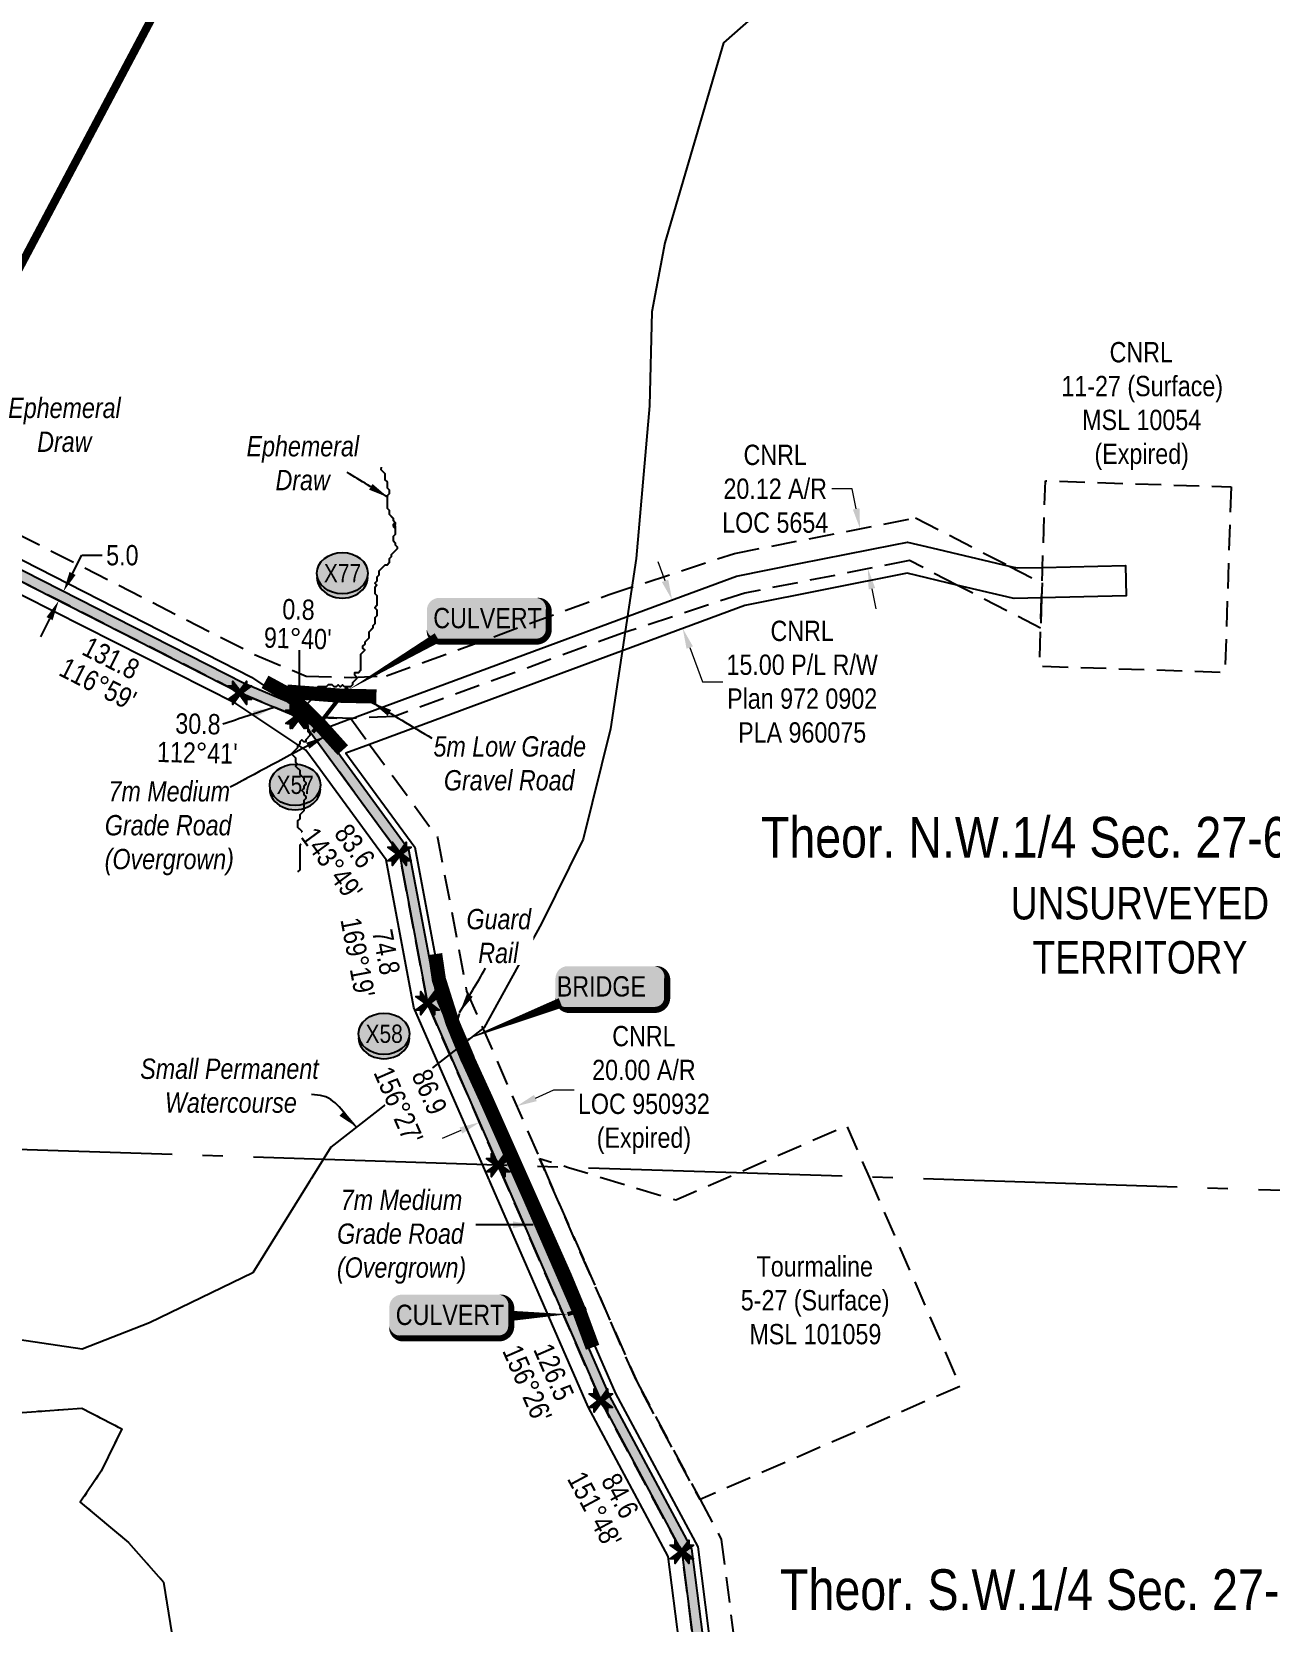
# Model space of a CAD drawing. Extents: x 350972 to 367082, y 6047220 to 6054831.
# Drawn here: x 352369 to 352978, y 6048793 to 6049576 of the extents above; entities that cross this region are included whole.
import ezdxf
from ezdxf.enums import TextEntityAlignment as Align

# ---------------------------------------------------------------- set-up
doc = ezdxf.new("R2010")
doc.units = 0
doc.header["$LTSCALE"] = 5
doc.header["$PDSIZE"] = 0.5
for name, pattern in [('DASHDOT2', [12.7, 6.35, -3.175, 0, -3.175]), ('foc-ACCESSROAD', [3.75, 2.5, -1.25]), ('foc-QUARTERLINE', [33, 25, -3, 2, -3]), ('foc-TOPO-ephemeral', [6.25, 3.125, -0.625, 0.625, -0.625, 0.625, -0.625]), ('foc-WHEELTRACKS', [2, 0.4, -1.6])]:
    doc.linetypes.add(name, pattern=pattern)
doc.layers.get('Defpoints').update_dxf_attribs({"color": 9})
for name, color, linetype, lineweight in [('AS-GENERAL', 48, 'Continuous', 18), ('C-AR-T', 13, 'Continuous', 9), ('C-RW-T', 13, 'Continuous', 9), ('C-WS-T', 13, 'Continuous', 9), ('F-WS-T', 190, 'Continuous', 9), ('T-TEXT', 48, 'Continuous', 18)]:
    doc.layers.add(name, color=color, linetype=linetype, lineweight=lineweight)
for name, color, linetype in [('AS-ROADS', 254, 'Continuous'), ('AS-WILDLIFE', 131, 'DASHDOT2'), ('C-AR', 13, 'foc-ACCESSROAD'), ('C-RW', 13, 'Continuous'), ('C-SYMBOL', 7, 'Continuous'), ('C-WS', 13, 'foc-ACCESSROAD'), ('F-WS', 190, 'foc-ACCESSROAD'), ('L-BD1', 253, 'Continuous'), ('L-MON', 1, 'Continuous'), ('L-QSEC', 8, 'foc-QUARTERLINE'), ('L-UNS-T', 3, 'Continuous'), ('P-CROSSINGS', 250, 'Continuous'), ('P-PROPOSED', 10, 'Continuous'), ('P-PROPOSED-H', 21, 'Continuous'), ('P-TXT', 4, 'Continuous'), ('T-DRAW', 143, 'foc-TOPO-ephemeral'), ('T-WATER', 160, 'Continuous'), ('T-WATER-P3', 160, 'foc-WHEELTRACKS'), ('T-WATER-T', 170, 'Continuous')]:
    doc.layers.add(name, color=color, linetype=linetype)
doc.styles.add('175L', font='ARIALN.TTF', dxfattribs={"height": 20})
doc.styles.add('80', font='ARIALN.TTF', dxfattribs={"height": 10})
doc.styles.add('80CG', font='ARIALN.TTF', dxfattribs={"height": 10})
doc.styles.add('80L', font='ARIALN.TTF', dxfattribs={"height": 10})
doc.styles.add('Crossing', font='ARIALN.TTF', dxfattribs={"height": 10})
doc.styles.add('foc-LtypeFont', font='ARIALN.TTF', dxfattribs={"height": 7.35})
doc.styles.get("Standard").update_dxf_attribs({"font": 'ARIALN.TTF'})
doc.linetypes.add('foc-TOPO-flowdirection-NOLINE', pattern='A,0,[">",foc-LtypeFont,S=0.3,R=0,X=0,Y=-0.945],-20,[">",foc-LtypeFont,S=0.3,R=0,X=0,Y=-0.945],0', length=20)
doc.dimstyles.new('Compass 5 000', dxfattribs={"dimscale": 5, "dimtxt": 9, "dimasz": 2, "dimexe": 0.2, "dimexo": 0.0625, "dimgap": 0.5, "dimtad": 0, "dimtih": 1, "dimtoh": 1, "dimzin": 0, "dimdsep": 46, "dimtxsty": '80CG', "dimcen": 0.1, "dimse1": 1, "dimse2": 1, "dimclrd": 256, "dimclrt": 256, "dimaunit": 1, "dimadec": 4, "dimazin": 0, "dimtfac": 0.06, "dimtofl": 0, "dimtmove": 0, "dimatfit": 1, "dimfxl": 0.2, "dimtolj": 1, "dimtzin": 0, "dimlwd": -1, "dimarcsym": 0})

# ---------------------------------------------------------------- blocks, each defined once
blk = doc.blocks.new('*D499')
at = {"layer": 'C-RW-T', "transparency": 16777216}
for p, q in [((352680.38, 6049305.7), (352676.9, 6049315.08)), ((352692.53, 6049272.88), (352698.77, 6049256.01)), ((352698.77, 6049256.01), (352708.77, 6049256.01))]:
    blk.add_line(p, q, dxfattribs=at)
for points in [[(352681.94, 6049306.28), (352678.81, 6049305.12), (352683.85, 6049296.32)], [(352694.09, 6049273.46), (352690.96, 6049272.3), (352689.06, 6049282.26)]]:
    blk.add_solid(points, dxfattribs=at)
at = {"layer": 'Defpoints', "color": 0, "transparency": 16777216}
for p in [(352685.06, 6049296.77), (352689.06, 6049282.26), (352690.27, 6049282.71)]:
    blk.add_point(p, dxfattribs=at)
at = {"layer": 'C-RW-T', "transparency": 16777216, "insert": (352747.86, 6049256.01), "char_height": 10, "attachment_point": 5, "style": '80CG'}
blk.add_mtext('\\A1;CNRL\\P15.00 P/L R/W\\PPlan 972 0902\\PPLA 960075', dxfattribs=at)
blk = doc.blocks.new('*D500')
at = {"layer": 'C-AR-T', "transparency": 16777216}
for p, q in [((352616.52, 6049051.1), (352625.69, 6049055.09)), ((352625.69, 6049055.09), (352635.69, 6049055.09)), ((352579.86, 6049035.11), (352570.7, 6049031.11))]:
    blk.add_line(p, q, dxfattribs=at)
for points in [[(352615.86, 6049052.62), (352617.19, 6049049.57), (352607.36, 6049047.1)], [(352579.2, 6049036.64), (352580.53, 6049033.58), (352589.03, 6049039.11)]]:
    blk.add_solid(points, dxfattribs=at)
at = {"layer": 'Defpoints', "color": 0, "transparency": 16777216}
for p in [(352600.75, 6049062.25), (352582.42, 6049054.25), (352607.36, 6049047.1)]:
    blk.add_point(p, dxfattribs=at)
at = {"layer": 'C-AR-T', "transparency": 16777216, "insert": (352669.96, 6049055.09), "char_height": 10, "attachment_point": 5, "style": '80CG'}
blk.add_mtext('\\A1;CNRL\\P20.00 A/R\\PLOC 950932\\P(Expired)', dxfattribs=at)
blk = doc.blocks.new('*U523')
h = blk.add_hatch(color=254)
edge = h.paths.add_edge_path()
edge.add_line((-21.5, -11.5), (21.5, -11.5))
edge.add_arc((21.5, -5.5), 6, 270, 360)
edge.add_line((27.5, -5.5), (27.5, 4))
edge.add_arc((21.5, 4), 6, 0, 90)
edge.add_line((21.5, 10), (-21.5, 10))
edge.add_arc((-21.5, 4), 6, 90, 180)
edge.add_line((-27.5, 4), (-27.5, -5.5))
edge.add_arc((-21.5, -5.5), 6, 180, 270)
at = {"color": 160, "flags": 128}
blk.add_lwpolyline([(-21.5, -11.5, 3, 3, 0), (21.5, -11.5, 3, 3, 0.414214), (27.5, -5.5, 3, 3, 0), (27.5, 4, 3, 0, 0.414214), (21.5, 10, 0, 0, 0), (-21.5, 10, 0, 0, 0.414214), (-27.5, 4, 0, 0, 0), (-27.5, -5.5, 0, 3, 0.414214)], format="xyseb", close=True, dxfattribs=at)
at = {"color": 160, "style": '80'}
blk.add_attdef('ENTER_TEXT_001', (-26.85, -4.92), '', height=10, dxfattribs=at)
blk = doc.blocks.new('*U524')
h = blk.add_hatch(color=254)
edge = h.paths.add_edge_path()
edge.add_line((-24, -11.5), (24, -11.5))
edge.add_arc((24, -5.5), 6, 270, 360)
edge.add_line((30, -5.5), (30, 4))
edge.add_arc((24, 4), 6, 0, 90)
edge.add_line((24, 10), (-24, 10))
edge.add_arc((-24, 4), 6, 90, 180)
edge.add_line((-30, 4), (-30, -5.5))
edge.add_arc((-24, -5.5), 6, 180, 270)
at = {"color": 160, "flags": 128}
blk.add_lwpolyline([(-24, -11.5, 3, 3, 0), (24, -11.5, 3, 3, 0.414214), (30, -5.5, 3, 3, 0), (30, 4, 3, 0, 0.414214), (24, 10, 0, 0, 0), (-24, 10, 0, 0, 0.414214), (-30, 4, 0, 0, 0), (-30, -5.5, 0, 3, 0.414214)], format="xyseb", close=True, dxfattribs=at)
at = {"color": 160, "style": '80'}
blk.add_attdef('ENTER_TEXT_001', (-26.85, -4.92), '', height=10, dxfattribs=at)
blk = doc.blocks.new('xing2')
h = blk.add_hatch(color=50)
h.dxf.hatch_style = 1
edge = h.paths.add_edge_path()
edge.add_ellipse((0, 0), major_axis=(-12.5, 0), ratio=0.816297, start_angle=0, end_angle=360)
h = blk.add_hatch(color=250)
h.dxf.hatch_style = 1
edge = h.paths.add_edge_path()
edge.add_ellipse((0, -2.05), major_axis=(-12.5, 0), ratio=0.816297, start_angle=0, end_angle=180)
edge.add_line((12.5, -2.05), (12.5, 0))
edge.add_ellipse((0, 0), major_axis=(-12.5, 0), ratio=0.816297, start_angle=0, end_angle=180, ccw=False)
edge.add_line((-12.5, 0), (-12.5, -2.05))
at = {"color": 250}
blk.add_ellipse((0, 0), major_axis=(-12.5, 0), ratio=0.816297, dxfattribs=at)
blk.add_ellipse((0, -2.05), major_axis=(-12.5, 0), ratio=0.816297, start_param=0, end_param=3.141593, dxfattribs=at)
at = {"color": 250, "style": 'Crossing'}
blk.add_attdef('CROSSING', text='', height=9, dxfattribs=at).set_placement((0.09, 0.02), align=Align.MIDDLE_CENTER)
at = {"color": 250, "style": 'Crossing', "flags": 1}
for tag, p in [('OWNER', (0.09, -12.49)), ('DESCRIPTION', (0.09, -25.77)), ('LOCATION', (0.09, -39.3)), ('DWG_REF', (0.09, -52.84))]:
    blk.add_attdef(tag, text='', height=9, dxfattribs=at).set_placement(p, align=Align.MIDDLE_CENTER)
blk = doc.blocks.new('TEMP')
h = blk.add_hatch(color=255)
h.dxf.hatch_style = 1
h.paths.add_polyline_path([(0, 0.25), (-0.67, 1.15), (-0.67, 0.67), (-1.15, 0.67), (-0.25, 0), (-1.15, -0.67), (-0.67, -0.67), (-0.67, -1.15), (0, -0.25), (0.67, -1.15), (0.67, -0.67), (1.15, -0.67), (0.25, 0), (1.15, 0.67), (0.67, 0.67), (0.67, 1.15)])
h.paths.add_polyline_path([(0.57, 0.85), (0.57, 0.57), (0.85, 0.57), (0.08, 0), (0.85, -0.57), (0.57, -0.57), (0.57, -0.85), (0, -0.08), (-0.57, -0.85), (-0.57, -0.57), (-0.85, -0.57), (-0.08, 0), (-0.85, 0.57), (-0.57, 0.57), (-0.57, 0.85), (0, 0.08)], flags=16)
h = blk.add_hatch(color=1)
h.dxf.hatch_style = 1
h.paths.add_polyline_path([(0, 0.08), (-0.57, 0.85), (-0.57, 0.57), (-0.85, 0.57), (-0.08, 0), (-0.85, -0.57), (-0.57, -0.57), (-0.57, -0.85), (0, -0.08), (0.57, -0.85), (0.57, -0.57), (0.85, -0.57), (0.08, 0), (0.85, 0.57), (0.57, 0.57), (0.57, 0.85)])
at = {"color": 1}
for p, q in [((-0.08, 0), (0.08, 0)), ((0, 0.08), (0, -0.08))]:
    blk.add_line(p, q, dxfattribs=at)
at = {"color": 255, "flags": 128}
blk.add_lwpolyline([(-0.25, 0), (-1.15, 0.67), (-0.67, 0.67), (-0.67, 1.15), (0, 0.25), (0.67, 1.15), (0.67, 0.67), (1.15, 0.67), (0.25, 0), (1.15, -0.67), (0.67, -0.67), (0.67, -1.15), (0, -0.25), (-0.67, -1.15), (-0.67, -0.67), (-1.15, -0.67)], close=True, dxfattribs=at)
at = {"color": 1, "flags": 128}
blk.add_lwpolyline([(-0.08, 0), (-0.85, 0.57), (-0.57, 0.57), (-0.57, 0.85), (0, 0.08), (0.57, 0.85), (0.57, 0.57), (0.85, 0.57), (0.08, 0), (0.85, -0.57), (0.57, -0.57), (0.57, -0.85), (0, -0.08), (-0.57, -0.85), (-0.57, -0.57), (-0.85, -0.57)], close=True, dxfattribs=at)
blk = doc.blocks.new('*D624')
at = {"layer": 'Defpoints', "color": 0, "transparency": 16777216}
for p in [(352384.17, 6049300.45), (352385.59, 6049294.12), (352387.86, 6049298.57)]:
    blk.add_point(p, dxfattribs=at)
at = {"layer": 'P-TXT', "transparency": 16777216}
for p, q in [((352388.71, 6049309.36), (352393.25, 6049318.27)), ((352393.25, 6049318.27), (352403.25, 6049318.27)), ((352377.37, 6049287.08), (352372.83, 6049278.17))]:
    blk.add_line(p, q, dxfattribs=at)
for points in [[(352387.22, 6049310.12), (352390.19, 6049308.6), (352384.17, 6049300.45)], [(352375.88, 6049287.84), (352378.85, 6049286.33), (352381.9, 6049295.99)]]:
    blk.add_solid(points, dxfattribs=at)
at = {"layer": 'P-TXT', "transparency": 16777216, "insert": (352413.2, 6049318.27), "char_height": 10, "attachment_point": 5, "style": '80CG'}
blk.add_mtext('\\A1;5.0', dxfattribs=at)
blk = doc.blocks.new('*D637')
at = {"layer": 'C-AR-T', "transparency": 16777216}
for p, q in [((352772.51, 6049350.99), (352762.51, 6049350.99)), ((352774.44, 6049341.18), (352772.51, 6049350.99)), ((352782.19, 6049301.82), (352784.12, 6049292.01))]:
    blk.add_line(p, q, dxfattribs=at)
for points in [[(352776.08, 6049341.5), (352772.81, 6049340.86), (352776.38, 6049331.37)], [(352783.83, 6049302.14), (352780.56, 6049301.5), (352780.26, 6049311.63)]]:
    blk.add_solid(points, dxfattribs=at)
at = {"layer": 'Defpoints', "color": 0, "transparency": 16777216}
for p in [(352776.38, 6049331.37), (352758.08, 6049327.77), (352761.97, 6049308.03)]:
    blk.add_point(p, dxfattribs=at)
at = {"layer": 'C-AR-T', "transparency": 16777216, "insert": (352734.59, 6049350.99), "char_height": 10, "attachment_point": 5, "style": '80CG'}
blk.add_mtext('\\A1;CNRL\\P20.12 A/R\\PLOC 5654', dxfattribs=at)

msp = doc.modelspace()

# ---------------------------------------------------------------- hatches: boundary and pattern name
at = {"layer": 'AS-GENERAL'}
h = msp.add_hatch(color=256, dxfattribs=at)
h.dxf.hatch_style = 1
h.paths.add_polyline_path([(352584.684, 6049072.286), (352577.549, 6049088.992), (352573.962, 6049087.586), (352580.835, 6049070.678)])
at = {"layer": 'P-PROPOSED-H'}
h = msp.add_hatch(color=256, dxfattribs=at)
h.dxf.hatch_style = 1
h.paths.add_polyline_path([(352158.133, 6049413.645), (352109.545, 6049455.741), (352043.461, 6049489.771), (352003.081, 6049539.502), (351977.982, 6049602.687), (351982.499, 6049689.583), (351970.279, 6049721.751), (351903.74, 6049820.401), (351886.383, 6049887.48), (351883.539, 6049908.631), (351884.21, 6049950.256), (351902.327, 6050038.192), (351890.465, 6050154.35), (351874.849, 6050194.763), (351848.327, 6050238.198), (351797.315, 6050298.475), (351761.602, 6050349.911), (351754.457, 6050378.128), (351755.164, 6050412.27), (351762.468, 6050545.45), (351754.258, 6050584.583), (351746.499, 6050631.156), (351765.284, 6050675.803), (351828.133, 6050766.886), (351828.345, 6050767.671), (351839.619, 6050806.604), (351842.676, 6050820.898), (351841.732, 6050886.966), (351849.986, 6050917.113), (351898.348, 6051010.226), (351926.7, 6051052.298), (351964.599, 6051067.671), (352073.357, 6051087.477), (352107.818, 6051086.368), (352169.195, 6051062.569), (352196.603, 6051029.71), (352203.84, 6050998.601), (352213.095, 6050934.219), (352223.859, 6050921.487), (352247.798, 6050913.746), (352268.713, 6050910.809), (352309.827, 6050905.035), (352342.348, 6050881.481), (352392.404, 6050835.609), (352395.4, 6050834.488), (352423, 6050824.161), (352473.331, 6050822.341), (352488.562, 6050824.454), (352511.164, 6050831.732), (352548.859, 6050853.722), (352633.911, 6050895.651), (352689.444, 6050922.39), (352744.567, 6050955.666), (352794.557, 6050995.066), (352924.202, 6051124.647), (352932.539, 6051193.209), (352937.353, 6051256.225), (352940.285, 6051294.594), (352954.593, 6051390.751), (352930.504, 6051421.8), (352924.008, 6051422.017), (352949.334, 6051389.374), (352935.314, 6051295.153), (352932.369, 6051256.606), (352927.562, 6051193.701), (352919.447, 6051126.963), (352791.232, 6050998.81), (352741.716, 6050959.785), (352687.063, 6050926.792), (352631.721, 6050900.145), (352546.492, 6050858.128), (352509.114, 6050836.325), (352487.444, 6050829.346), (352473.076, 6050827.353), (352423.992, 6050829.127), (352397.151, 6050839.17), (352395.065, 6050839.951), (352345.513, 6050885.361), (352311.753, 6050909.813), (352269.408, 6050915.76), (352248.923, 6050918.636), (352226.755, 6050925.805), (352217.839, 6050936.351), (352208.758, 6050999.525), (352201.203, 6051032), (352172.207, 6051066.763), (352108.831, 6051091.338), (352072.985, 6051092.491), (351963.197, 6051072.497), (351923.407, 6051056.357), (351894.043, 6051012.783), (351845.304, 6050918.946), (351836.723, 6050887.603), (351837.669, 6050821.391), (351834.768, 6050807.824), (351823.53, 6050769.018), (351760.876, 6050678.218), (351741.33, 6050631.761), (351749.343, 6050583.658), (351757.441, 6050545.067), (351750.168, 6050412.459), (351749.445, 6050377.556), (351756.978, 6050347.805), (351793.345, 6050295.427), (351844.262, 6050235.263), (351870.348, 6050192.541), (351885.56, 6050153.174), (351897.275, 6050038.448), (351879.221, 6049950.815), (351878.534, 6049908.337), (351881.472, 6049886.502), (351899.115, 6049818.317), (351965.811, 6049719.435), (351977.452, 6049688.792), (351972.932, 6049601.856), (351998.717, 6049536.945), (352040.241, 6049485.806), (352106.724, 6049451.57), (352150.233, 6049413.875), (352049.473, 6049336.359), (352044.515, 6049341.973), (351995.422, 6049298.539), (352015.298, 6049276.073), (352027.41, 6049286.788), (352064.376, 6049319.492), (352055.572, 6049328.437), (352157.946, 6049407.193), (352192.423, 6049377.323), (352250.393, 6049344.608), (352317.77, 6049322.287), (352353.528, 6049310.441), (352471.005, 6049250.63), (352499.397, 6049238.766), (352500.221, 6049238.742), (352549.584, 6049171.274), (352563.461, 6049097.749), (352598.202, 6049018.066), (352648.747, 6048902.153), (352688.702, 6048827.645), (352703.126, 6048714.762), (352759.331, 6048611.563), (352807.368, 6048546.875), (352857.875, 6048448.706), (353024.627, 6048290.732), (353166.055, 6048156.756), (353212.68, 6048085.958), (353315.543, 6047991.619), (353341.558, 6047978.29), (353457.077, 6047954.292), (353577.175, 6047888.034), (353571.83, 6047866.133), (353577.664, 6047812.963), (353594.352, 6047797.106), (353610.696, 6047798.478), (353629.243, 6047810.34), (353648.841, 6047844.302), (353661.157, 6047855.512), (353682.935, 6047857.853), (353773, 6047817.376), (353893.164, 6047761.037), (353930.228, 6047732.207), (353990.997, 6047689.395), (354004.507, 6047679.877), (354006.433, 6047678.972), (353966.871, 6047603.989), (353892.167, 6047525.754), (353866.475, 6047509.641), (353845.805, 6047514.377), (353818.928, 6047557.233), (353784.995, 6047535.952), (353787.71, 6047531.753), (353817.349, 6047550.342), (353842.67, 6047509.967), (353867.377, 6047504.305), (353895.352, 6047521.85), (353970.967, 6047601.04), (354013.298, 6047681.27), (354007.029, 6047684.216), (353993.876, 6047693.482), (353933.204, 6047736.226), (353895.792, 6047765.326), (353775.086, 6047821.919), (353683.749, 6047862.968), (353659, 6047860.308), (353644.9, 6047847.475), (353625.522, 6047813.894), (353609.045, 6047803.356), (353595.731, 6047802.239), (353582.522, 6047814.521), (353576.896, 6047865.803), (353581.874, 6047886.2), (353584.591, 6047891.116), (353579.093, 6047892.685), (353458.832, 6047959.033), (353343.236, 6047983.047), (353318.424, 6047995.761), (353216.515, 6048089.224), (353169.913, 6048159.988), (353028.066, 6048294.361), (352861.931, 6048451.75), (352811.626, 6048549.527), (352763.553, 6048614.262), (352707.966, 6048716.327), (352693.544, 6048829.194), (352653.249, 6048904.337), (352602.785, 6049020.064), (352568.269, 6049099.23), (352554.291, 6049173.292), (352502.811, 6049243.669), (352500.469, 6049243.737), (352473.097, 6049255.175), (352355.459, 6049315.068), (352319.342, 6049327.033), (352252.427, 6049349.201), (352195.317, 6049381.431), (352158.133, 6049413.645), (352048.047, 6049328.955), (352057.114, 6049319.743), (352024.097, 6049290.532), (352015.73, 6049283.13), (352002.479, 6049298.108), (352044.08, 6049334.913), (352048.818, 6049329.549)])

# ---------------------------------------------------------------- linework, layer by layer
at = {"layer": 'AS-GENERAL', "flags": 128}
for points, const_width in [([(352506.909, 6049231.138), (352524.098, 6049253.126)], 2), ([(352578.327, 6049090.029), (352579.182, 6049092.731)], 1), ([(352632.39, 6048944.678), (352641.597, 6048947.503)], 2)]:
    msp.add_lwpolyline(points, dxfattribs=dict(at, const_width=const_width))
at = {"layer": 'AS-GENERAL', "const_width": 3, "flags": 128}
msp.add_lwpolyline([(352584.684, 6049072.286), (352577.549, 6049088.992), (352573.962, 6049087.586), (352580.835, 6049070.678)], close=True, dxfattribs=at)
at = {"layer": 'AS-ROADS', "const_width": 7, "flags": 128}
for points in [[(352521.705, 6049222.389), (352510.258, 6049235.122), (352495.865, 6049249.215), (352483.426, 6049255.965)], [(352494.356, 6049251.186), (352520.808, 6049249.153), (352538.271, 6049248.771)], [(352644.71, 6048928.39), (352637.933, 6048946.744), (352631.095, 6048963.198), (352592.114, 6049050.855), (352582.523, 6049071.868), (352578.872, 6049080.614), (352575.773, 6049088.15), (352569, 6049109.543), (352567.186, 6049121.965)]]:
    msp.add_lwpolyline(points, dxfattribs=at)
at = {"layer": 'AS-WILDLIFE', "const_width": 4, "flags": 128}
msp.add_lwpolyline([(352106.249, 6048933.974), (352125.305, 6049012.087), (352461.305, 6049646.087), (353193.68, 6049681.587), (353253.421, 6049658.804)], dxfattribs=at)
at = {"layer": 'C-AR'}
for points in [[(352361.297, 6049329.055), (352479.457, 6049268.897), (352503.71, 6049258.763), (352526.096, 6049258.114), (352543.187, 6049258.918), (352652.8, 6049298.956), (352714.494, 6049319.186), (352803.681, 6049336.741), (352849.817, 6049312.986), (352865.97, 6049304.669), (352865.733, 6049297.323), (352865.25, 6049282.417), (352824.03, 6049303.64), (352800.697, 6049315.654), (352719.589, 6049299.69), (352659.386, 6049279.948), (352547.203, 6049238.973), (352526.278, 6049237.986), (352525.666, 6049237.97), (352506.295, 6049238.566), (352500.221, 6049238.742), (352499.397, 6049238.766), (352471.005, 6049250.63), (352353.528, 6049310.441)], [(352703.126, 6048714.762), (352688.702, 6048827.645), (352648.747, 6048902.153), (352598.202, 6049018.066), (352563.461, 6049097.749), (352549.584, 6049171.274), (352500.221, 6049238.742), (352506.295, 6049238.566), (352525.666, 6049237.953), (352534.912, 6049225.189), (352568.393, 6049179.429), (352582.691, 6049103.672), (352618.619, 6049021.271), (352620.327, 6049017.349), (352640.774, 6048970.464), (352666.751, 6048910.888), (352697.574, 6048853.409), (352708.068, 6048833.841), (352722.484, 6048721.024)]]:
    msp.add_lwpolyline(points, dxfattribs=at)
at = {"layer": 'C-RW'}
for points in [[(352696.352, 6048712.569), (352681.924, 6048825.477), (352642.446, 6048899.096), (352590.458, 6049018.318), (352556.731, 6049095.674), (352543.002, 6049168.42), (352508.595, 6049215.445), (352503.489, 6049222.424), (352469.142, 6049245.265), (352364.584, 6049298.169), (352347.451, 6049306.839), (352320.922, 6049315.63), (352317.59, 6049316.735), (352247.387, 6049339.998), (352189.28, 6049374.095), (352153.946, 6049404.131), (352146.166, 6049410.746), (352103.93, 6049446.657), (352036.729, 6049479.692), (352024.183, 6049495.768), (352015.02, 6049507.51), (351994.326, 6049534.029), (351973.42, 6049586.359)], [(352357.054, 6049319.455), (352476.733, 6049258.225), (352496.525, 6049245.064), (352506.295, 6049238.566), (352514.005, 6049233.438), (352525.666, 6049237.953), (352526.278, 6049237.986), (352530.078, 6049239.389), (352678.678, 6049294.406), (352715.548, 6049308.057), (352746.464, 6049314.185), (352792.989, 6049323.407), (352799.748, 6049324.747), (352811.712, 6049321.936), (352849.817, 6049312.986), (352852.828, 6049312.279), (352853.789, 6049312.053), (352866.218, 6049312.333), (352907.053, 6049313.243), (352907.388, 6049298.252), (352865.733, 6049297.323), (352852.219, 6049297.018), (352851.417, 6049297.207), (352824.03, 6049303.64), (352799.479, 6049309.407), (352719.635, 6049293.58), (352626.117, 6049258.956), (352534.912, 6049225.189), (352523.215, 6049220.858), (352557.108, 6049174.536), (352571.153, 6049100.118), (352607.052, 6049017.779), (352655.948, 6048905.648), (352696.447, 6048830.126), (352710.854, 6048717.294)]]:
    msp.add_lwpolyline(points, dxfattribs=at)
at = {"layer": 'C-WS', "flags": 128}
msp.add_lwpolyline([(352958.977, 6049351.966), (352956.019, 6049260.587), (352864.639, 6049263.546), (352865.25, 6049282.416), (352865.733, 6049297.323), (352865.97, 6049304.669), (352866.149, 6049310.229), (352866.218, 6049312.333), (352867.597, 6049354.924), (352958.977, 6049351.966)], close=True, dxfattribs=at)
at = {"layer": 'F-WS', "flags": 128}
msp.add_lwpolyline([(352780.793, 6049012.147), (352825.649, 6048909.219), (352697.574, 6048853.409), (352666.751, 6048910.888), (352640.774, 6048970.464), (352620.327, 6049017.349), (352618.619, 6049021.271), (352632.851, 6049016.942), (352685.632, 6049000.92), (352716.215, 6049014.239), (352769.72, 6049037.563), (352780.793, 6049012.147)], close=True, dxfattribs=at)
at = {"layer": 'L-QSEC', "flags": 128}
msp.add_lwpolyline([(353097.39, 6049001.903), (352328.322, 6049026.829)], dxfattribs=at)
at = {"layer": 'P-PROPOSED', "flags": 128}
for points in [[(352353.528, 6049310.441), (352471.005, 6049250.63), (352499.397, 6049238.766), (352500.221, 6049238.742), (352549.584, 6049171.274), (352563.461, 6049097.749), (352598.202, 6049018.066), (352648.747, 6048902.153), (352688.702, 6048827.645), (352703.126, 6048714.762)], [(352707.966, 6048716.327), (352693.544, 6048829.194), (352653.249, 6048904.337), (352602.785, 6049020.064), (352568.269, 6049099.23), (352554.291, 6049173.292), (352502.811, 6049243.669), (352500.469, 6049243.737), (352473.097, 6049255.175), (352355.459, 6049315.068)]]:
    msp.add_lwpolyline(points, dxfattribs=at)
at = {"layer": 'T-DRAW', "flags": 128}
msp.add_lwpolyline([(352540.681, 6049361.728), (352540.5, 6049360.5), (352542.5, 6049358.5), (352542.5, 6049355.5), (352543.5, 6049354.5), (352543.5, 6049351.5), (352544.5, 6049350.5), (352544.5, 6049348.5), (352543.5, 6049347.5), (352543.5, 6049341.5), (352544.5, 6049340.5), (352544.5, 6049338.5), (352546.5, 6049336.5), (352546.5, 6049335.5), (352547.5, 6049334.5), (352547.5, 6049333.5), (352546.5, 6049333.5), (352546.5, 6049332.5), (352547.5, 6049331.5), (352547.5, 6049328.5), (352546.5, 6049327.5), (352546.5, 6049325.5), (352547.5, 6049324.5), (352547.5, 6049323.5), (352548.5, 6049322.5), (352548.5, 6049321.5), (352545.5, 6049318.5), (352545.5, 6049317.5), (352544.5, 6049316.5), (352544.5, 6049314.5), (352543.5, 6049313.5), (352542.5, 6049313.5), (352539.5, 6049310.5), (352539.5, 6049308.5), (352538.5, 6049307.5), (352538.5, 6049305.5), (352537.5, 6049304.5), (352538.5, 6049303.5), (352537.5, 6049302.5), (352537.5, 6049299.5), (352538.5, 6049298.5), (352538.5, 6049293.5), (352537.5, 6049292.5), (352538.5, 6049291.5), (352538.5, 6049288.5), (352537.5, 6049287.5), (352537.5, 6049284.5), (352536.5, 6049283.5), (352536.5, 6049282.5), (352534.5, 6049280.5), (352534.5, 6049277.5), (352532.5, 6049275.5), (352532.5, 6049274.5), (352531.5, 6049273.5), (352531.5, 6049272.5), (352532.5, 6049271.5), (352530.5, 6049269.5), (352530.5, 6049261.5), (352529.5, 6049260.5), (352527.5, 6049260.5), (352527.5, 6049259.5), (352528.5, 6049258.5), (352528.5, 6049257.5), (352526.5, 6049255.5), (352526.5, 6049254.5), (352525.5, 6049253.5), (352522.5, 6049253.5), (352521.5, 6049254.5), (352520.5, 6049253.5), (352519.5, 6049254.5), (352518.5, 6049253.5), (352517.5, 6049253.5), (352516.5, 6049254.5), (352514.5, 6049254.5), (352513.5, 6049253.5), (352509.5, 6049253.5), (352506.5, 6049250.5), (352506.5, 6049249.5), (352507.5, 6049248.5), (352503.5, 6049244.5), (352503.5, 6049242.727), (352503.5, 6049241.5), (352501.5, 6049239.5), (352501.5, 6049238.5), (352503.5, 6049236.5), (352503.5, 6049235.5), (352504.5, 6049234.5), (352504.5, 6049232.893), (352504.5, 6049231.5), (352505.5, 6049230.5), (352505.5, 6049229.5), (352503.5, 6049227.5), (352503.5, 6049226.5), (352502.5, 6049226.5), (352501.5, 6049227.5), (352500.5, 6049226.5), (352500.5, 6049225.5), (352499.5, 6049224.5), (352499.5, 6049223.5), (352496.5, 6049220.5), (352498.5, 6049218.5), (352498.5, 6049216.5), (352499.5, 6049215.5), (352498.5, 6049214.5), (352500.5, 6049212.5), (352500.5, 6049210.5), (352502.5, 6049208.5), (352502.5, 6049207.5), (352503.5, 6049206.5), (352503.5, 6049205.5), (352502.5, 6049204.5), (352502.5, 6049203.5), (352501.5, 6049202.5), (352502.5, 6049201.5), (352502.5, 6049200.5), (352503.5, 6049199.5), (352503.5, 6049198.5), (352502.5, 6049197.5), (352502.5, 6049192.5), (352500.5, 6049190.5), (352500.5, 6049188.5), (352499.5, 6049187.5), (352499.5, 6049184.5), (352501.5, 6049182.5), (352501.5, 6049181.5), (352502.5, 6049180.5), (352502.5, 6049178.5), (352501.5, 6049177.5), (352501.5, 6049176.5), (352500.5, 6049175.5), (352500.5, 6049163.5), (352499.5, 6049162.5)], dxfattribs=at)
at = {"layer": 'T-DRAW', "linetype": 'foc-TOPO-flowdirection-NOLINE', "flags": 128}
msp.add_lwpolyline([(352540.681, 6049361.728), (352540.5, 6049360.5), (352542.5, 6049358.5), (352542.5, 6049355.5), (352543.5, 6049354.5), (352543.5, 6049351.5), (352544.5, 6049350.5), (352544.5, 6049348.5), (352543.5, 6049347.5), (352543.5, 6049341.5), (352544.5, 6049340.5), (352544.5, 6049338.5), (352546.5, 6049336.5), (352546.5, 6049335.5), (352547.5, 6049334.5), (352547.5, 6049333.5), (352546.5, 6049333.5), (352547.262, 6049334.214), (352547.5, 6049331.5), (352547.5, 6049328.5), (352546.5, 6049327.5), (352546.5, 6049325.5), (352547.5, 6049324.5), (352547.5, 6049323.5), (352548.5, 6049322.5), (352548.5, 6049321.5), (352545.5, 6049318.5), (352545.5, 6049317.5), (352544.5, 6049316.5), (352544.5, 6049314.5), (352543.5, 6049313.5), (352542.5, 6049313.5), (352539.5, 6049310.5), (352539.5, 6049308.5), (352538.5, 6049307.5), (352538.5, 6049305.5), (352537.5, 6049304.5), (352538.5, 6049303.5), (352537.5, 6049302.5), (352537.5, 6049299.5), (352538.5, 6049298.5), (352538.5, 6049293.5), (352537.5, 6049292.5), (352538.5, 6049291.5), (352538.5, 6049288.5), (352537.5, 6049287.5), (352537.5, 6049284.5), (352536.5, 6049283.5), (352536.5, 6049282.5), (352534.5, 6049280.5), (352534.5, 6049277.5), (352532.5, 6049275.5), (352532.5, 6049274.5), (352531.5, 6049273.5), (352531.5, 6049272.5), (352532.5, 6049271.5), (352530.5, 6049269.5), (352530.5, 6049261.5), (352529.5, 6049260.5), (352527.5, 6049260.5), (352527.5, 6049259.5), (352528.5, 6049258.5), (352528.5, 6049257.5), (352526.5, 6049255.5), (352526.5, 6049254.5), (352525.5, 6049253.5), (352522.5, 6049253.5), (352521.5, 6049254.5), (352520.5, 6049253.5), (352519.5, 6049254.5), (352518.5, 6049253.5), (352517.5, 6049253.5), (352516.5, 6049254.5), (352514.5, 6049254.5), (352513.5, 6049253.5), (352509.5, 6049253.5), (352506.5, 6049250.5), (352506.5, 6049249.5), (352507.5, 6049248.5), (352503.5, 6049244.5), (352503.5, 6049242.727), (352503.5, 6049241.5), (352501.5, 6049239.5), (352501.5, 6049238.5), (352503.5, 6049236.5), (352503.5, 6049235.5), (352504.5, 6049234.5), (352504.5, 6049232.893), (352504.5, 6049231.5), (352505.5, 6049230.5), (352505.5, 6049229.5), (352503.5, 6049227.5), (352503.5, 6049226.5), (352502.5, 6049226.5), (352501.5, 6049227.5), (352500.5, 6049226.5), (352500.5, 6049225.5), (352499.5, 6049224.5), (352499.5, 6049223.5), (352496.5, 6049220.5), (352498.5, 6049218.5), (352498.5, 6049216.5), (352499.5, 6049215.5), (352498.5, 6049214.5), (352500.5, 6049212.5), (352500.5, 6049210.5), (352502.5, 6049208.5), (352502.5, 6049207.5), (352503.5, 6049206.5), (352503.5, 6049205.5), (352502.5, 6049204.5), (352502.5, 6049203.5), (352501.5, 6049202.5), (352502.5, 6049201.5), (352502.5, 6049200.5), (352503.5, 6049199.5), (352503.5, 6049198.5), (352502.5, 6049197.5), (352502.5, 6049192.5), (352500.5, 6049190.5), (352500.5, 6049188.5), (352499.5, 6049187.5), (352499.5, 6049184.5), (352501.5, 6049182.5), (352501.5, 6049181.5), (352502.5, 6049180.5), (352502.5, 6049178.5), (352501.5, 6049177.5), (352501.5, 6049176.5), (352500.5, 6049175.5), (352500.5, 6049163.5), (352499.5, 6049162.5)], dxfattribs=at)
at = {"layer": 'T-TEXT', "color": 160, "flags": 128}
for points in [[(352523.721, 6049251.583, 0, 4.999, 0), (352568.247, 6049277.736, 0, 0, 0)], [(352632.39, 6048944.678, 0, 4.999, 0), (352604.6, 6048943.882, 0, 0, 0)]]:
    msp.add_lwpolyline(points, format="xyseb", dxfattribs=at)
at = {"layer": 'T-WATER', "flags": 128}
msp.add_lwpolyline([(352830.197, 6049915.449), (352812.212, 6049849.505), (352790.595, 6049794.235), (352773.558, 6049742.493), (352763.572, 6049677.492), (352748.575, 6049627.771), (352733.667, 6049592.28), (352709.168, 6049570.571), (352680.204, 6049472.137), (352673.926, 6049438.117), (352672.679, 6049391.876), (352666.183, 6049316.685), (352653.559, 6049232.893), (352640.062, 6049178.593), (352619.534, 6049137.031), (352591.318, 6049085.869), (352515.851, 6049026.847), (352477.425, 6048965.066), (352426.487, 6048940.465), (352393.418, 6048927.444), (352361.487, 6048932.235), (352340.103, 6048935.443), (352337.048, 6048935.902)], dxfattribs=at)
at = {"layer": 'T-WATER', "linetype": 'foc-TOPO-flowdirection-NOLINE', "flags": 128}
msp.add_lwpolyline([(352830.197, 6049915.449), (352812.212, 6049849.505), (352790.595, 6049794.235), (352773.558, 6049742.493), (352763.572, 6049677.492), (352748.575, 6049627.771), (352733.667, 6049592.28), (352709.168, 6049570.571), (352680.204, 6049472.137), (352673.926, 6049438.117), (352672.679, 6049391.876), (352666.183, 6049316.685), (352653.559, 6049232.893), (352640.062, 6049178.593), (352619.534, 6049137.031), (352591.318, 6049085.869), (352515.851, 6049026.847), (352477.425, 6048965.066), (352426.487, 6048940.465), (352393.418, 6048927.444), (352361.487, 6048932.235), (352340.103, 6048935.443), (352337.048, 6048935.902)], dxfattribs=at)
at = {"layer": 'T-WATER-P3', "flags": 128}
msp.add_lwpolyline([(352337.048, 6048935.902), (352326.828, 6048924.282), (352324.67, 6048896.841), (352348.02, 6048895.183), (352393.26, 6048898.472), (352413.02, 6048888.184), (352402.742, 6048867.412), (352392.513, 6048852.222), (352416.274, 6048832.262), (352433.465, 6048812.841), (352438.377, 6048782.322), (352455.627, 6048779.672), (352474.338, 6048763.302), (352482.78, 6048724.111), (352494.312, 6048694.051), (352510.963, 6048671.081), (352515.247, 6048616.67), (352527.318, 6048594.239)], dxfattribs=at)
at = {"layer": 'T-WATER-P3', "linetype": 'foc-TOPO-flowdirection-NOLINE', "flags": 128}
msp.add_lwpolyline([(352337.048, 6048935.902), (352326.828, 6048924.282), (352324.67, 6048896.841), (352348.02, 6048895.183), (352393.26, 6048898.472), (352413.02, 6048888.184), (352402.742, 6048867.412), (352392.513, 6048852.222), (352416.274, 6048832.262), (352433.465, 6048812.841), (352438.377, 6048782.322), (352455.627, 6048779.672), (352474.338, 6048763.302), (352482.78, 6048724.111), (352494.312, 6048694.051), (352510.963, 6048671.081), (352515.247, 6048616.67), (352527.318, 6048594.239)], dxfattribs=at)

# ---------------------------------------------------------------- block references
at = {"xscale": 0.99986273, "yscale": 0.99986273, "zscale": 0.99986273}
for name, p, values in [('*U524', (352593.122, 6049287.293), {'ENTER_TEXT_001': 'CULVERT'}), ('*U523', (352653.917, 6049105.995), {'ENTER_TEXT_001': 'BRIDGE'})]:
    msp.add_blockref(name, p, dxfattribs=at).add_auto_attribs(values)
at = {"layer": 'L-MON', "xscale": 4.999313650000029, "yscale": 4.999313650000029, "zscale": 4.999313650000029}
for p in [(352471.005, 6049250.63), (352499.397, 6049238.766), (352500.221, 6049238.742), (352549.584, 6049171.274), (352563.461, 6049097.749), (352648.747, 6048902.153), (352688.702, 6048827.645)]:
    msp.add_blockref('TEMP', p, dxfattribs=at)
at = {"layer": 'P-CROSSINGS', "xscale": 0.99986273, "yscale": 0.99986273, "zscale": 0.99986273}
for p, values in [((352521.495, 6049309.464), {'CROSSING': 'X77'}), ((352498.228, 6049205.278), {'CROSSING': 'X57'})]:
    msp.add_blockref('xing2', p, dxfattribs=at).add_auto_attribs(values)

# ---------------------------------------------------------------- texts
at = {"layer": 'C-SYMBOL', "color": 3, "style": '175L'}
for s, p in [('Theor. N.W.1/4 Sec. 27-64-9-W.6M.', (352910.894, 6049163.487)), ('Theor. S.W.1/4 Sec. 27-64-9-W.6M.', (352919.716, 6048793.102))]:
    msp.add_text(s, height=20, dxfattribs=at).set_placement(p, align=Align.BOTTOM_CENTER)
at = {"layer": 'C-WS-T', "insert": (352874.815, 6049423.27), "char_height": 10, "attachment_point": 1, "style": '80L'}
msp.add_mtext_dynamic_manual_height_columns('\\pi24.39857;CNRL\\P\\pi0.66392;11-27 (Surface)\\P\\pi10.90948;MSL 10054\\P\\pi16.95655;(Expired)', width=78.99495, gutter_width=50, heights=[0], dxfattribs=at)
at = {"layer": 'F-WS-T', "insert": (352714.185, 6048973.233), "char_height": 10, "attachment_point": 1, "style": '80L'}
msp.add_mtext_dynamic_manual_height_columns('\\pi11.24031;Tourmaline\\P\\pi3.46405;5-27 (Surface)\\P\\pi7.70007;MSL 101059', width=78.99495, gutter_width=50, heights=[0], dxfattribs=at)
at = {"layer": 'L-BD1'}
for s, rotation, p in [('0.8', 358.342494, (352499.941, 6049291.612)), ('131.8', 333.017869, (352407.643, 6049267.686)), ("91%%d40'", 358.342494, (352499.529, 6049277.37)), ("116%%d59'", 333.017869, (352401.179, 6049254.989)), ('30.8', 358.663753, (352450.424, 6049235.316)), ("112%%d41'", 358.663753, (352450.092, 6049221.071)), ('83.6', 306.191224, (352527.656, 6049175.181)), ("169%%d19'", 280.688121, (352529.106, 6049120.322)), ('74.8', 280.688121, (352543.107, 6049122.965)), ("156%%d26'", 293.560135, (352612.576, 6048910.549)), ('126.5', 293.560135, (352625.637, 6048916.244)), ("151%%d48'", 298.202456, (352645.688, 6048848.595)), ('84.6', 298.202456, (352658.245, 6048855.328))]:
    msp.add_text(s, height=9.9986, rotation=rotation, dxfattribs=at).set_placement(p, align=Align.MIDDLE_CENTER)
at = {"layer": 'L-UNS-T', "color": 3, "insert": (352914.138, 6049133.585), "char_height": 15.99483, "attachment_point": 5, "style": '80L'}
msp.add_mtext_dynamic_manual_height_columns('UNSURVEYED TERRITORY', width=126.37292, gutter_width=47.485, heights=[0], dxfattribs=at)
at = {"layer": 'T-WATER-T', "char_height": 10.00052, "attachment_point": 1, "style": '80L'}
for s, width, insert in [('\\pi0.32482;{\\fArial Narrow|b0|i1|c0|p34;Ephemeral \\P\\pi14.59227;Draw}', 55.97995, (352356.687, 6049395.843)), ('\\pi0.32482;{\\fArial Narrow|b0|i1|c0|p34;Ephemeral \\P\\pi14.59227;Draw}', 55.97995, (352474.015, 6049376.979)), ('\\pi17.40447;{\\fArial Narrow|b0|i1|c0|p34;Small Permanent\\P\\pi29.54357;Watercourse}', 122.3101, (352404.611, 6049070.522))]:
    msp.add_mtext_dynamic_manual_height_columns(s, width=width, gutter_width=50, heights=[0], dxfattribs=dict(at, insert=insert))

# ---------------------------------------------------------------- dimensions: what is measured, and where the dimension line sits
at = {"layer": 'C-AR-T'}
dim = msp.add_aligned_dim(p1=(352761.965, 6049308.031), p2=(352758.081, 6049327.766), distance=-18.646, text='CNRL\\P20.12 A/R\\PLOC 5654', dimstyle='Compass 5 000', dxfattribs=at)
dim.commit()
dim.dimension.update_dxf_attribs({"geometry": '*D637', "text_midpoint": (352734.594, 6049350.99)})
at = {"layer": 'C-RW-T'}
dim = msp.add_linear_dim(base=(352689.055, 6049282.258), p1=(352685.06, 6049296.769), p2=(352690.267, 6049282.707), angle=290.316695, text='CNRL\\P15.00 P/L R/W\\PPlan 972 0902\\PPLA 960075', dimstyle='Compass 5 000', dxfattribs=at)
dim.commit()
dim.dimension.update_dxf_attribs({"geometry": '*D499', "text_midpoint": (352747.86, 6049256.007), "dimtype": 161})
at = {"layer": 'P-TXT'}
dim = msp.add_linear_dim(base=(352384.172, 6049300.449), p1=(352385.594, 6049294.116), p2=(352387.862, 6049298.571), angle=63.017869, text='5.0', dimstyle='Compass 5 000', dxfattribs=at)
dim.commit()
dim.dimension.update_dxf_attribs({"geometry": '*D624', "text_midpoint": (352413.199, 6049318.272), "dimtype": 161})

# ---------------------------------------------------------------- leaders
at = {"layer": 'L-BD1', "path_type": 1}
for points in [[(352500.561, 6049243.173), (352500.373, 6049271.622)], [(352487.433, 6049243.175), (352462.713, 6049235.212)]]:
    msp.add_leader(points, dimstyle='Compass 5 000', override={"dimgap": 0.5, "dimtad": 0}, dxfattribs=at)
at = {"layer": 'T-WATER-T', "path_type": 1}
for points in [[(352544.051, 6049346.789), (352523.795, 6049359.13)], [(352528.551, 6049036.779), (352512.121, 6049052.045), (352506.331, 6049052.764)]]:
    msp.add_leader(points, dimstyle='Compass 5 000', override={"dimgap": 0.5, "dimtad": 0}, dxfattribs=at)

# ---------------------------------------------------------------- next in the draw order: texts
at = {"layer": 'L-BD1', "insert": (352520.387, 6049169.452), "char_height": 9.9986, "width": 39.16693, "attachment_point": 2, "rotation": 306.191224, "bg_fill": 3, "box_fill_scale": 1.15, "bg_fill_color": 256, "bg_fill_true_color": 256, "bg_fill_transparency": 0}
msp.add_mtext("143%%D49'", dxfattribs=at)
at = {"layer": 'L-BD1', "insert": (352569.028, 6049056.168), "char_height": 9.9986, "width": 34.79514, "attachment_point": 2, "rotation": 293.557143, "bg_fill": 3, "box_fill_scale": 1.1, "bg_fill_color": 256, "bg_fill_transparency": 0}
msp.add_mtext("86.9\\P156%%D27'", dxfattribs=at)
at = {"layer": 'T-TEXT', "char_height": 9.99863, "attachment_point": 1, "style": '80L', "bg_fill": 3, "box_fill_scale": 1.1, "bg_fill_color": 256, "bg_fill_transparency": 0}
for s, width, insert in [('\\pi1.54232;{\\fArial Narrow|b0|i1|c0|p34;5m Low Grade \\P\\pi6.68827;Gravel Road}', 77.12631, (352564.82, 6049229.198)), ('\\pi9.43687;{\\fArial Narrow|b0|i1|c0|p34;7m Medium \\P\\pi7.6397;Grade Road\\P\\pi7.55786;(Overgrown)}', 77.12631, (352396.94, 6049207.084)), ('\\pi0.60808;{\\fArial Narrow|b0|i1|c0|p34;Guard\\P\\pi6.42243;Rail}', 32.50109, (352582, 6049144.202))]:
    msp.add_mtext_dynamic_manual_height_columns(s, width=width, gutter_width=50, heights=[0], dxfattribs=dict(at, insert=insert))

# ---------------------------------------------------------------- next in the draw order: linework, layer by layer
at = {"color": 160, "flags": 128}
msp.add_lwpolyline([(352581.163, 6049079.486, 0, 4.999, 0), (352628.944, 6049097.934, 0, 0, 0)], format="xyseb", dxfattribs=at)

# ---------------------------------------------------------------- next in the draw order: block references
at = {"layer": 'P-CROSSINGS', "xscale": 0.99986273, "yscale": 0.99986273, "zscale": 0.99986273}
msp.add_blockref('xing2', (352542.007, 6049082.734), dxfattribs=at).add_auto_attribs({'CROSSING': 'X58'})

# ---------------------------------------------------------------- next in the draw order: dimensions: what is measured, and where the dimension line sits
at = {"layer": 'C-AR-T'}
dim = msp.add_linear_dim(base=(352607.358, 6049047.098), p1=(352582.424, 6049054.254), p2=(352600.753, 6049062.246), angle=23.558268, text='CNRL\\P20.00 A/R\\PLOC 950932\\P(Expired)', dimstyle='Compass 5 000', dxfattribs=at)
dim.commit()
dim.dimension.update_dxf_attribs({"geometry": '*D500', "text_midpoint": (352669.961, 6049055.092), "dimtype": 161})

# ---------------------------------------------------------------- next in the draw order: leaders
at = {"layer": 'T-TEXT', "path_type": 1}
for points in [[(352536.101, 6049245.853), (352565.546, 6049228.251)], [(352513.303, 6049229.257), (352466.25, 6049204.112)], [(352579.248, 6049093.149), (352591.987, 6049115.002)]]:
    msp.add_leader(points, dimstyle='Compass 5 000', override={"dimgap": 0.5, "dimtad": 0}, dxfattribs=at)

# ---------------------------------------------------------------- next in the draw order: texts
at = {"layer": 'T-TEXT', "insert": (352511.286, 6049006.001), "char_height": 9.99863, "attachment_point": 1, "style": '80L', "bg_fill": 2}
msp.add_mtext_dynamic_manual_height_columns('\\pi9.43687;{\\fArial Narrow|b0|i1|c0|p34;7m Medium \\P\\pi7.6397;Grade Road\\P\\pi7.55786;(Overgrown)}', width=77.12631, gutter_width=50, heights=[0], dxfattribs=at)

# ---------------------------------------------------------------- next in the draw order: block references
at = {"xscale": 0.99986273, "yscale": 0.99986273, "zscale": 0.99986273}
msp.add_blockref('*U524', (352574.653, 6048944.298), dxfattribs=at).add_auto_attribs({'ENTER_TEXT_001': 'CULVERT'})
at = {"layer": 'L-MON', "xscale": 4.999313650000029, "yscale": 4.999313650000029, "zscale": 4.999313650000029}
msp.add_blockref('TEMP', (352598.202, 6049018.066), dxfattribs=at)

# ---------------------------------------------------------------- next in the draw order: leaders
at = {"layer": 'T-TEXT', "path_type": 1}
msp.add_leader([(352615.463, 6048988.739), (352587.209, 6048988.739)], dimstyle='Compass 5 000', override={"dimgap": 0.5, "dimtad": 0}, dxfattribs=at)

doc.saveas('drawing.dxf')
